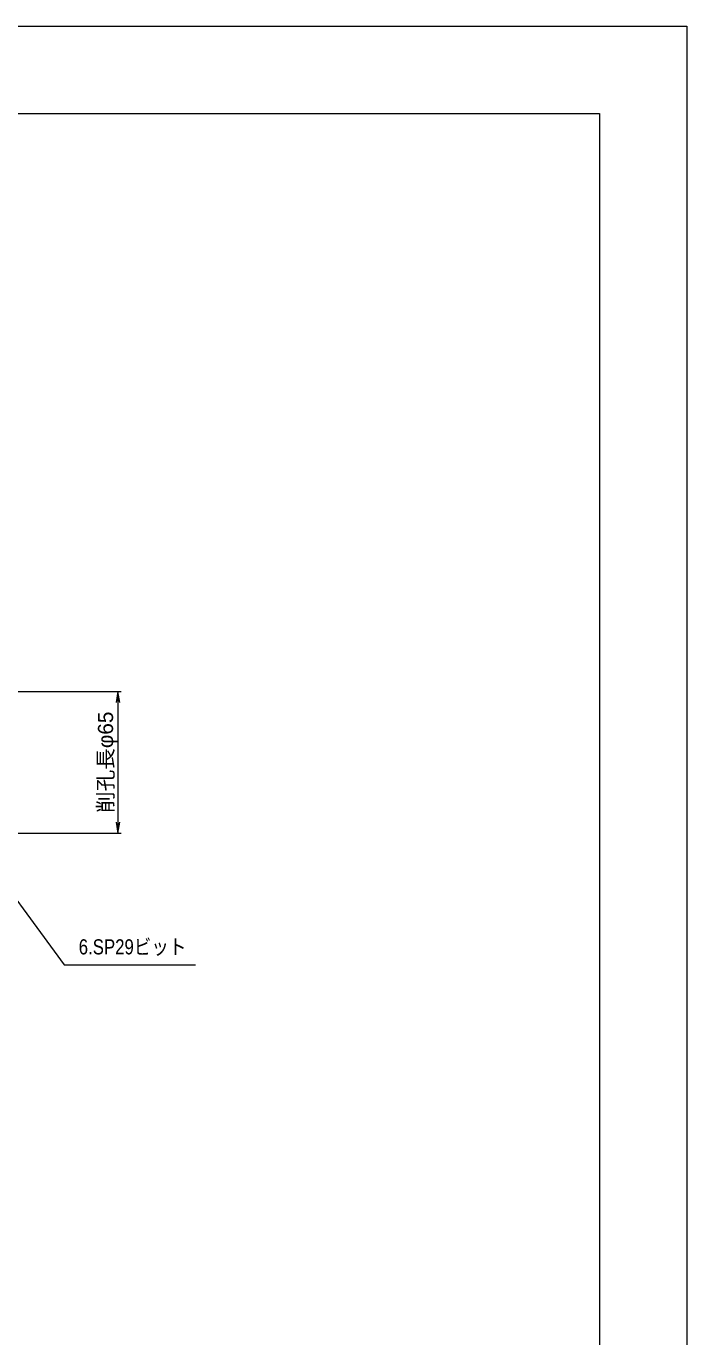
# Model space of a CAD drawing. Units: millimetres at full size, sheet at 1:2.5; details may follow other scales. Extents: x 1766 to 3446, y 896 to 2099.
# Drawn here: x 3143 to 3446, y 1497 to 2099 of the extents above; entities that cross this region are included whole.
import ezdxf
from ezdxf.enums import TextEntityAlignment as Align

# ---------------------------------------------------------------- set-up
doc = ezdxf.new("R2010")
doc.units = ezdxf.units.MM
doc.header["$LTSCALE"] = 2.5
for name, color, linetype, lineweight in [('6寸法線', 4, 'Continuous', 13), ('7 枠・タイトル', 7, 'Continuous', 13), ('DEFPOINTS_8', 7, 'Continuous', 13)]:
    doc.layers.add(name, color=color, linetype=linetype, lineweight=lineweight)
doc.layers.add('9文字', color=7, linetype='Continuous')
doc.styles.add('ＭＳ Ｐゴシック', font='')
doc.styles.get('ＭＳ Ｐゴシック').set_extended_font_data('MS PGothic')

# ---------------------------------------------------------------- blocks, each defined once
blk = doc.blocks.new('open_arrow')
at = {"color": 0, "linetype": 'Continuous', "lineweight": -2}
blk.add_lwpolyline([(7.5, 1.25), (0, 0), (7.5, -1.25)], dxfattribs=at)

msp = doc.modelspace()

# ---------------------------------------------------------------- linework, layer by layer
at = {"layer": '6寸法線'}
for p, q in [((3108.044, 1793.496), (3186.5, 1793.496)), ((3185, 1793.496), (3185, 1728.562)), ((3108.044, 1728.562), (3186.5, 1728.562))]:
    msp.add_line(p, q, dxfattribs=at)
msp.add_lwpolyline([(3116.762, 1727.561), (3119.712, 1723.524), (3160.25, 1668.03), (3220.597, 1668.03)], dxfattribs=at)
at = {"layer": '7 枠・タイトル'}
for p, q in [((1805.81, 2058.777), (3405.81, 2058.777)), ((3405.81, 2058.777), (3405.81, 950.777))]:
    msp.add_line(p, q, dxfattribs=at)
at = {"layer": 'DEFPOINTS_8'}
for p, q in [((1765.81, 2098.777), (3445.81, 2098.777)), ((3445.81, 2098.777), (3445.81, 910.777))]:
    msp.add_line(p, q, dxfattribs=at)

# ---------------------------------------------------------------- block references
at = {"layer": '6寸法線', "xscale": 0.667, "yscale": 0.667}
for p, rotation in [((3185, 1793.496), 270), ((3185, 1728.562), 90)]:
    msp.add_blockref('open_arrow', p, dxfattribs=dict(at, rotation=rotation))

# ---------------------------------------------------------------- texts
at = {"layer": '6寸法線', "style": 'ＭＳ Ｐゴシック', "width": 1.05}
msp.add_text('削孔長φ65', height=6.928, rotation=90, dxfattribs=at).set_placement((3179.267, 1761.029), align=Align.MIDDLE_CENTER)
at = {"layer": '9文字', "style": 'ＭＳ Ｐゴシック', "width": 0.85}
msp.add_text('6.SP29ビット', height=6.928, dxfattribs=at).set_placement((3216.358, 1676.346), align=Align.MIDDLE_RIGHT)

doc.saveas('drawing.dxf')
